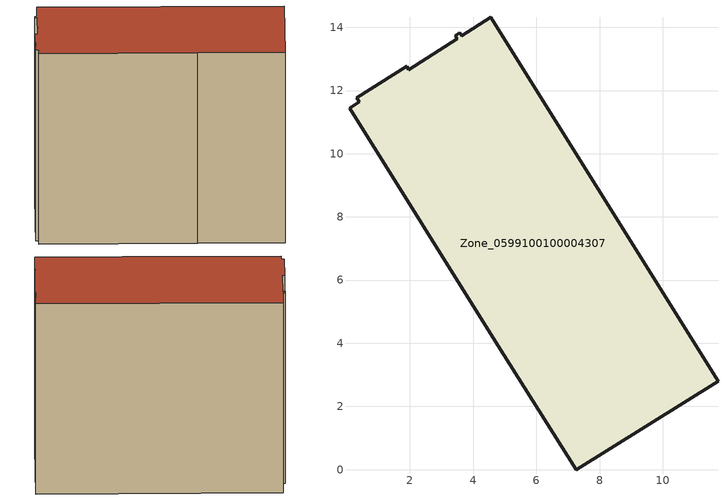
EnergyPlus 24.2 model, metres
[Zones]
Zone_0599100100004307
 floor ground (C_G): 4.55,14.32 11.75,2.81 7.26,0 4.7,4.06 0.09,11.44 0.39,11.64 0.31,11.78 1.9,12.77 1.97,12.65 3.49,13.63 3.43,13.74 3.57,13.83 3.64,13.73 z0
 wall outside (C_F): 7.26,0 11.75,2.81 4.55,14.32 3.64,13.73 3.57,13.83 3.43,13.74 3.49,13.63 1.97,12.65 1.9,12.77 0.31,11.78 0.39,11.64 0.09,11.44 4.7,4.06 7.26,0 z0:11.88
 roof outside (C_R): 11.75,2.81 4.55,14.32 3.64,13.73 3.57,13.83 3.43,13.74 3.49,13.63 1.97,12.65 1.9,12.77 0.31,11.78 0.39,11.64 0.09,11.44 4.7,4.06 7.26,0 z11.88
[BUILDING]
Pand.0599100100004307: North Axis=0; Terrain=City; Loads Convergence Tolerance Value=0.04; Temperature Convergence Tolerance Value=0.4; Solar Distribution=FullExterior; Maximum Number of Warmup Days=25; Minimum Number of Warmup Days=1
[Site:Location]
Rotterdam.The.Hague.AP_ZH_NLD Design_Conditions: Latitude=51.96; Longitude=4.45; Time Zone=1; Elevation=-4.5
[SITE:GROUNDTEMPERATURE:BUILDINGSURFACE]
18, 18, 18, 18, 18, 18, 18, 18, 18, 18, 18, 18
[MATERIAL] Thermal Absorptance=0.9; Solar Absorptance=0.7; Visible Absorptance=0.7
Name | Roughness | Thickness | Conductivity | Density | Specific Heat
G.TC.2006-2014 | MediumSmooth | 0.15 | 0.06 | 540 | 1210
F.TC.2006-2014 | Rough | 0.3 | 0.12 | 1920 | 840
R.TC.2006-2014 | MediumRough | 0.2 | 0.08 | 1500 | 1000
[CONSTRUCTION]
C_G: G.TC.2006-2014
C_F: F.TC.2006-2014
C_R: R.TC.2006-2014
[ZONE]
Zone_0599100100004307: Type=1; Multiplier=1; Ceiling Height=Autocalculate; Volume=Autocalculate; Floor Area=autocalculate; Part of Total Floor Area=Yes
[ZONEINFILTRATION:DESIGNFLOWRATE]
Infil_Zone_0599100100004307: Zone or ZoneList or Space or SpaceList=Zone_0599100100004307; Schedule=AlwaysOn; Design Flow Rate Calculation Method=Flow/Area; Flow Rate per Floor Area=0.0015; Constant Term Coefficient=1; Temperature Term Coefficient=0; Velocity Term Coefficient=0; Velocity Squared Term Coefficient=0
[HVACTEMPLATE:ZONE:IDEALLOADSAIRSYSTEM]
Zone_0599100100004307: Maximum Heating Supply Air Temperature=50; Minimum Cooling Supply Air Temperature=13; Maximum Heating Supply Air Humidity Ratio=0.0156; Minimum Cooling Supply Air Humidity Ratio=0.0077; Heating Limit=NoLimit; Cooling Limit=NoLimit; Dehumidification Control Type=ConstantSensibleHeatRatio; Cooling Sensible Heat Ratio=0.7; Dehumidification Setpoint=60; Humidification Control Type=None; Humidification Setpoint=30; Outdoor Air Method=None; Outdoor Air Flow Rate per Person=0.00944; Outdoor Air Flow Rate per Zone Floor Area=0; Outdoor Air Flow Rate per Zone=0; Demand Controlled Ventilation Type=None; Outdoor Air Economizer Type=NoEconomizer; Heat Recovery Type=None; Sensible Heat Recovery Effectiveness=0.7; Latent Heat Recovery Effectiveness=0.65
[ZONECONTROL:THERMOSTAT]
ThermostatControl_Zone_0599100100004307: Zone or ZoneList=Zone_0599100100004307; Control Type Schedule=DualSetpointControlType; Control 1=Thermostat_Zone_0599100100004307; Temperature Difference Between Cutout And Setpoint=0
[THERMOSTATSETPOINT:DUALSETPOINT]
Thermostat_Zone_0599100100004307: Heating Setpoint Temperature Schedule=HeatingSetpoint_Zone_0599100100004307; Cooling Setpoint Temperature Schedule=CoolingSetpoint_Zone_0599100100004307
[SCHEDULE:COMPACT]
HeatingSetpoint_Zone_0599100100004307: Through: 12/31, For: AllDays, Until: 24:00, 21
CoolingSetpoint_Zone_0599100100004307: Through: 12/31, For: AllDays, Until: 24:00, 24
DualSetpointControlType: Through: 12/31, For: AllDays, Until: 24:00, 4
AlwaysOn: Through: 12/31, For: AllDays, Until: 24:00, 1
